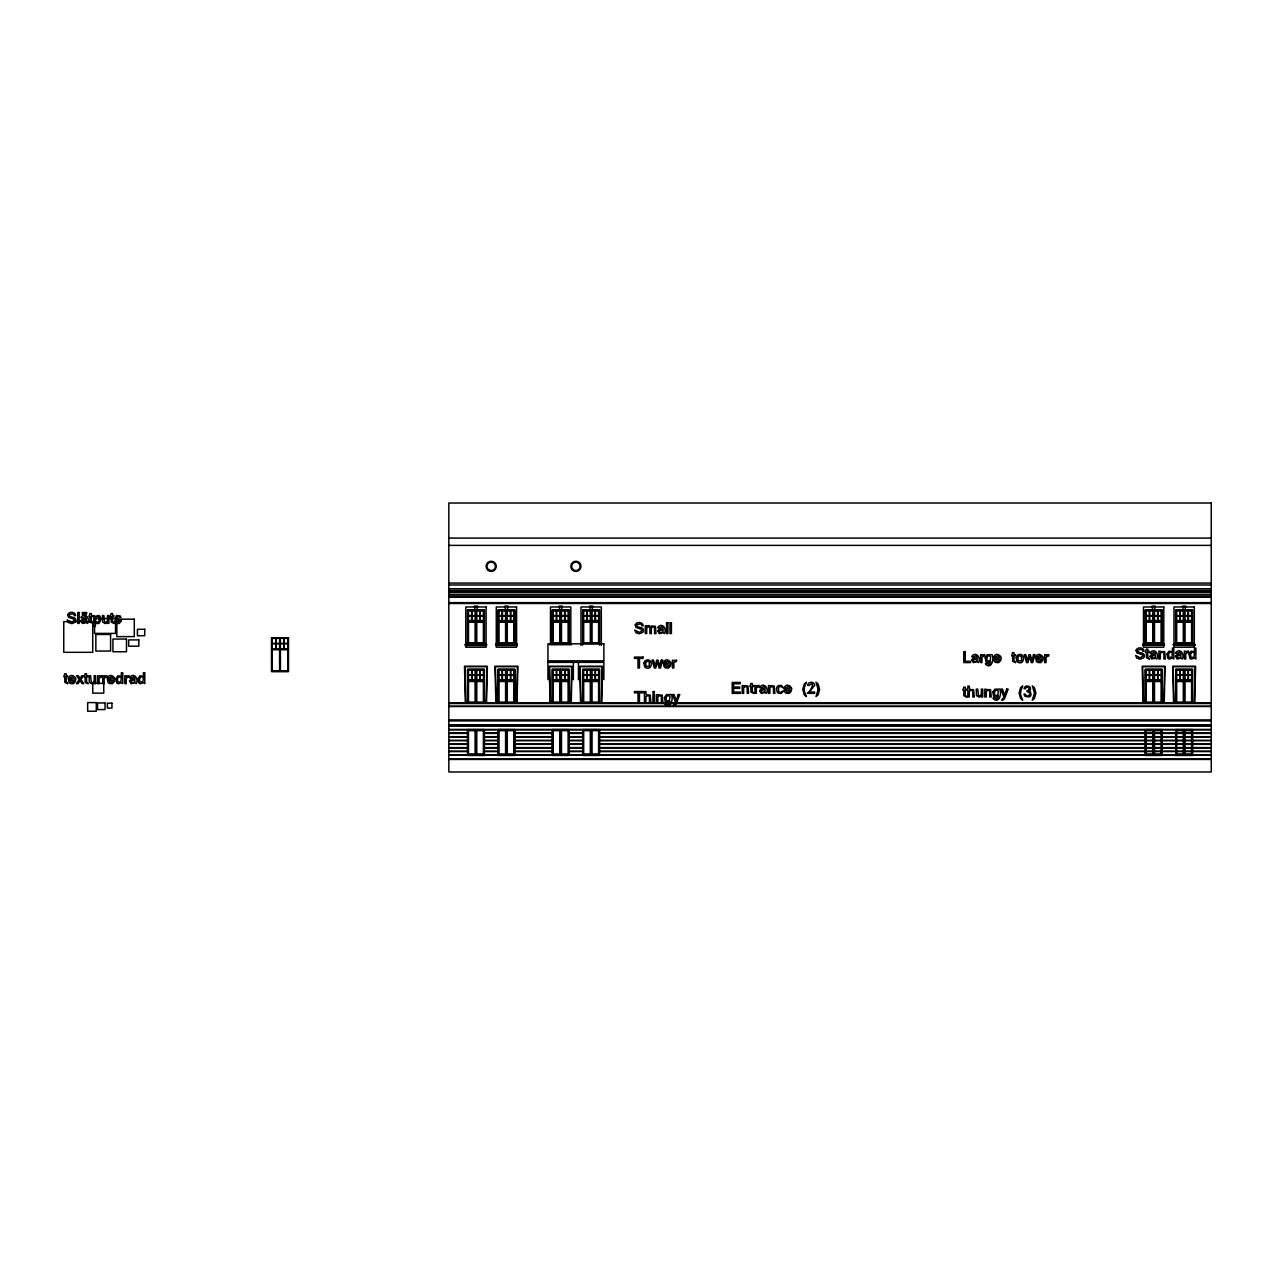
<?xml version="1.0" encoding="UTF-8"?>
<svg xmlns="http://www.w3.org/2000/svg" width="1275" height="1275" viewBox="0 0 1275 1275"><rect width="100%" height="100%" fill="white"/><g stroke="black" fill="none" stroke-linecap="round" stroke-linejoin="round"><path stroke-width="1.5" d="M476.786 609.928L477.551 606.119L474.332 606.119L475.097 609.928M507.291 609.928L508.04 606.119L504.836 606.119L505.585 609.928M561.494 609.928L562.259 606.119L559.04 606.119L559.805 609.928M591.998 609.928L592.763 606.119L589.544 606.119L590.309 609.928M1154.497 609.928L1155.246 606.119L1152.042 606.119L1152.791 609.928M1184.985 609.928L1185.75 606.119L1182.531 606.119L1183.296 609.928M485.934 643.811L486.763 644.704L465.12 644.704L465.949 643.811M495.608 644.704L517.268 644.704L495.608 644.704L496.437 643.811M1163.645 643.811L1164.473 644.704L1142.814 644.704L1143.643 643.811M1173.319 644.704L1194.962 644.704L1173.319 644.704L1174.148 643.811M550.657 643.811L549.828 644.704L571.471 644.704L570.642 643.811M92.804 623.427L89.983 622.168L89.919 616.606L88.947 616.606L89.919 613.546L91.322 613.546L91.322 615.522L92.613 615.522L92.613 616.606L91.322 616.606L91.322 621.164L92.804 622.375M448.832 538.082L1211.25 538.082M448.832 545.381L1211.25 545.381M448.832 583.073L1211.25 583.073M448.832 584.97L1211.25 584.97M448.832 588.747L1211.25 588.747M448.832 590.452L1211.25 590.452M448.832 591.807L1211.25 591.807M448.832 592.477L1211.25 592.477M448.832 594.517L1211.25 594.517M448.832 594.851L1211.25 594.851M448.832 596.891L1211.25 596.891M448.832 597.226L1211.25 597.226M448.832 602.645L1211.25 602.645M448.832 603.489L1211.25 603.489M465.773 643.652L486.11 643.652M496.278 643.652L516.598 643.652M550.481 643.652L570.817 643.652M1143.484 643.652L1163.804 643.652M1173.972 643.652L1194.308 643.652M486.444 645.262L465.439 645.262L465.439 644.242M1194.643 645.262L1173.638 645.262L1173.638 644.242M465.598 645.421L486.269 645.421L486.444 644.242M496.102 645.421L516.773 645.421M467.463 702.939L484.404 702.939M497.967 702.939L514.909 702.939M552.187 702.939L569.128 702.939M582.675 702.939L599.617 702.939M1145.173 702.939L1162.115 702.939M1175.678 702.939L1192.619 702.939M448.832 702.939L1211.25 702.939M448.832 703.529L1211.25 703.529M448.832 706.254L1211.25 706.254M448.832 706.509L1211.25 706.509M448.832 719.897L1211.25 719.897M448.832 720.901L1211.25 720.901M448.832 724.965L1211.25 724.965M448.832 725.475L1211.25 725.475M448.832 725.985L1211.25 725.985M448.832 729.443L1211.25 729.443M448.832 729.794L467.463 729.794M484.404 729.794L497.967 729.794M514.909 729.794L552.187 729.794M569.128 729.794L582.675 729.794M599.617 729.794L1211.25 729.794M448.832 733.077L467.463 733.077M484.404 733.077L497.967 733.077M514.909 733.077L552.187 733.077M569.128 733.077L582.675 733.077M599.617 733.077L1211.25 733.077M448.832 733.412L467.463 733.412M484.404 733.412L497.967 733.412M514.909 733.412L552.187 733.412M569.128 733.412L582.675 733.412M599.617 733.412L1211.25 733.412M448.832 736.711L467.463 736.711M484.404 736.711L497.967 736.711M514.909 736.711L552.187 736.711M569.128 736.711L582.675 736.711M599.617 736.711L1211.25 736.711M448.832 737.046L467.463 737.046M484.404 737.046L497.967 737.046M514.909 737.046L552.187 737.046M569.128 737.046L582.675 737.046M599.617 737.046L1211.25 737.046M448.832 740.345L467.463 740.345M484.404 740.345L497.967 740.345M514.909 740.345L552.187 740.345M569.128 740.345L582.675 740.345M599.617 740.345L1211.25 740.345M448.832 740.679L467.463 740.679M484.404 740.679L497.967 740.679M514.909 740.679L552.187 740.679M569.128 740.679L582.675 740.679M599.617 740.679L1211.25 740.679M448.832 743.978L467.463 743.978M484.404 743.978L497.967 743.978M514.909 743.978L552.187 743.978M569.128 743.978L582.675 743.978M599.617 743.978L1211.25 743.978M448.832 744.313L467.463 744.313M484.404 744.313L497.967 744.313M514.909 744.313L552.187 744.313M569.128 744.313L582.675 744.313M599.617 744.313L1211.25 744.313M448.832 747.596L467.463 747.596M484.404 747.596L497.967 747.596M514.909 747.596L552.187 747.596M569.128 747.596L582.675 747.596M599.617 747.596L1211.25 747.596M448.832 747.947L467.463 747.947M484.404 747.947L497.967 747.947M514.909 747.947L552.187 747.947M569.128 747.947L582.675 747.947M599.617 747.947L1211.25 747.947M448.832 751.23L467.463 751.23M484.404 751.23L497.967 751.23M514.909 751.23L552.187 751.23M569.128 751.23L582.675 751.23M599.617 751.23L1211.25 751.23M448.832 751.565L467.463 751.565M484.404 751.565L497.967 751.565M514.909 751.565L552.187 751.565M569.128 751.565L582.675 751.565M599.617 751.565L1211.25 751.565M448.832 754.864L1211.25 754.864M448.832 755.198L1211.25 755.198M448.832 759.103L1211.25 759.103M448.832 759.438L1211.25 759.438M1194.133 643.811L1194.962 644.704M516.439 643.811L517.268 644.704M1194.739 702.939L1195.583 666.267L1172.713 666.267L1173.558 702.939M1194.643 644.242L1194.484 645.421L1173.813 645.262M1194.308 645.421L1194.308 647.206L1173.972 647.206L1173.972 645.421M1194.308 702.939L1195.153 666.697L1173.128 666.697L1173.972 702.939M1192.619 643.875L1192.619 609.928L1175.678 609.928L1175.678 643.875M1192.619 703.115L1192.619 669.232L1175.678 669.232L1175.678 703.115M1192.619 755.039L1192.619 729.619L1175.678 729.619L1175.757 755.469L1192.523 755.469L1192.523 754.497M1192.268 643.477L1192.268 621.531L1184.316 621.531L1184.316 643.477M1192.268 702.78L1192.268 680.834L1184.316 680.834L1184.316 702.78M1192.268 729.953L1192.268 754.688L1184.316 754.688L1184.316 729.953M1183.965 643.477L1183.965 621.531L1176.012 621.531L1176.012 643.477M1183.965 702.78L1183.965 680.834L1176.012 680.834L1176.012 702.78M1183.965 729.953L1183.965 754.688L1176.012 754.688L1176.012 729.953M1164.155 644.242L1164.155 645.262L1143.133 645.262L1143.133 644.242M1164.234 702.939L1165.079 666.267L1142.209 666.267L1143.053 702.939M1163.979 645.262L1143.308 645.262M1163.804 645.421L1163.804 647.206L1143.484 647.206L1143.484 645.421M1163.804 702.939L1164.665 666.697L1142.639 666.697L1143.484 702.939M1162.115 643.875L1162.115 609.928L1145.173 609.928L1145.173 643.875M1162.115 703.115L1162.115 669.232L1145.173 669.232L1145.173 703.115M1161.78 643.477L1161.78 621.531L1153.811 621.531L1153.811 643.477M1161.78 702.78L1161.78 680.834L1153.811 680.834L1153.811 702.78M1161.78 729.953L1161.78 754.688L1153.811 754.688L1153.811 729.953M1153.477 643.477L1153.477 621.531L1145.508 621.531L1145.508 643.477M1153.477 702.78L1153.477 680.834L1145.508 680.834L1145.508 702.78M1153.477 729.953L1153.477 754.688L1145.508 754.688L1145.508 729.953M603.856 679.687L603.856 662.363L547.947 662.363L547.947 679.687M603.521 660.848L603.521 662.363M601.736 703.178L602.581 666.267L579.711 666.267L580.555 703.178M601.322 645.389L601.322 606.964L580.986 606.964L580.986 645.389M601.322 703.178L602.167 666.697L580.141 666.697L580.986 703.178M599.617 645.118L599.617 609.928L582.675 609.928L582.675 645.118M599.617 703.115L599.617 669.232L582.675 669.232L582.675 703.115M599.282 702.78L599.282 680.834L591.313 680.834L591.313 702.78M590.978 702.78L590.978 680.834L583.026 680.834L583.026 702.78M582.771 754.497L582.771 755.469L599.537 755.469L599.617 729.619L582.675 729.619L582.675 755.039M578.436 662.458L578.436 679.687M573.367 662.458L573.367 679.687M571.248 703.178L572.092 666.267L549.222 666.267L550.067 703.178M570.817 643.875L570.817 606.964L550.481 606.964L550.481 643.875M570.817 703.178L571.662 666.697L549.637 666.697L550.481 703.178M569.128 643.875L569.128 609.928L552.187 609.928L552.187 643.875M569.128 703.115L569.128 669.232L552.187 669.232L552.187 703.115M568.793 643.477L568.793 621.531L560.825 621.531L560.825 643.477M568.793 702.78L568.793 680.834L560.825 680.834L560.825 702.78M560.49 643.477L560.49 621.531L552.521 621.531L552.521 643.477M560.49 702.78L560.49 680.834L552.521 680.834L552.521 702.78M548.282 660.848L548.282 662.363M516.949 644.242L516.949 645.262L495.927 645.262L495.927 644.242M517.028 702.939L517.873 666.267L495.003 666.267L495.848 702.939M516.773 645.262L516.598 647.206L496.278 647.206L496.102 645.262M516.598 702.939L517.443 666.697L495.417 666.697L496.278 702.939M514.909 643.875L514.909 609.928L497.967 609.928L497.967 643.875M514.909 703.115L514.909 669.232L497.967 669.232L497.967 703.115M514.574 643.477L514.574 621.531L506.605 621.531L506.605 643.477M514.574 702.78L514.574 680.834L506.605 680.834L506.605 702.78M506.271 643.477L506.271 621.531L498.302 621.531L498.302 643.477M506.271 702.78L506.271 680.834L498.302 680.834L498.302 702.78M486.524 702.939L487.369 666.267L464.498 666.267L465.359 702.939M486.11 645.421L486.11 647.206L465.773 647.206L465.598 645.262M486.11 702.939L486.954 666.697L464.929 666.697L465.773 702.939M484.404 643.875L484.404 609.928L467.463 609.928L467.463 643.875M484.404 703.115L484.404 669.232L467.463 669.232L467.463 703.115M484.404 755.039L484.404 729.619L467.463 729.619L467.558 755.469L484.325 755.469L484.325 754.497M484.07 643.477L484.07 621.531L476.117 621.531L476.117 643.477M484.07 702.78L484.07 680.834L476.117 680.834L476.117 702.78M475.766 643.477L475.766 621.531L467.813 621.531L467.813 643.477M475.766 702.78L475.766 680.834L467.813 680.834L467.813 702.78M1030.041 696.262A3.076 3.076 0 0 0 1031.013 694.508L1030.535 692.038L1029.005 691.018A2.391 2.391 0 0 0 1030.439 689.424C1031.459 685.281 1024.223 684.643 1024.064 688.739L1025.514 688.739C1025.737 685.44 1030.917 687.592 1028.574 690.126C1025.785 690.476 1026.694 691.99 1029.021 692.245C1031.746 695.098 1025.722 698.062 1025.371 694.126L1023.921 694.126L1024.973 696.357L1028.893 696.963A3.474 3.474 0 0 0 1030.503 695.752M115.882 678.826L116.647 682.699A2.853 2.853 0 0 0 118.336 683.751L121.332 682.699L122.735 683.639L122.735 672.722L121.332 672.722L121.332 676.34L117.842 675.83L115.882 678.826M137.939 678.826L138.704 682.699A2.853 2.853 0 0 0 140.393 683.751L143.39 682.699L144.792 683.639L144.792 672.722L143.39 672.722L143.39 676.34L139.883 675.83L137.939 678.826M664.45 697.632L665.231 701.521A2.853 2.853 0 0 0 666.921 702.573L669.917 701.521L668.722 704.438L666.108 703.258L664.658 703.258L664.881 704.262C670.809 709.617 673.598 698.812 671.319 694.556L666.411 694.652L664.45 697.632M985.208 657.757L985.989 661.645A2.853 2.853 0 0 0 987.663 662.697L990.675 661.645L989.48 664.562L986.866 663.383L985.416 663.383L985.639 664.387C991.567 669.742 994.341 658.936 992.062 654.681L987.169 654.776L985.208 657.757M992.858 692.197L993.639 696.086A2.853 2.853 0 0 0 995.313 697.122L998.325 696.07L997.13 699.003L994.516 697.808L993.066 697.808L993.289 698.827C999.218 704.167 1001.991 693.361 999.727 689.106L994.819 689.201L992.858 692.197M1166.944 654.187L1167.725 658.059A2.853 2.853 0 0 0 1169.414 659.111L1172.41 658.059L1173.813 659L1173.813 648.082L1172.41 648.082L1172.41 651.7L1168.904 651.19L1166.944 654.187M1189.001 654.187L1189.782 658.059A2.853 2.853 0 0 0 1191.456 659.111L1194.468 658.059L1195.87 659L1195.87 648.082L1194.468 648.082L1194.468 651.7L1190.962 651.19L1189.001 654.187M100.884 619.395L99.434 622.949A2.996 2.996 0 0 1 97.538 623.618L95.37 622.806L95.37 626.455L93.968 626.455L93.968 615.522L95.37 616.462L98.366 615.395A2.869 2.869 0 0 1 100.04 616.447L100.884 619.395M644.002 663.143L644.528 666.554A3.267 3.267 0 0 0 646.154 667.941C652.912 670.618 652.912 657.502 646.138 660.211A3.251 3.251 0 0 0 644.528 661.613L644.002 663.143M776.555 688.484L777.081 691.879A3.267 3.267 0 0 0 778.69 693.265L781.368 693.393L783.376 691.002L780.204 692.437L778.563 691.688L778.563 687.129L780.858 686.46L783.376 687.831L781.384 685.424L778.674 685.536A3.251 3.251 0 0 0 777.065 686.938L776.555 688.484M1016.223 657.693L1016.749 661.103A3.267 3.267 0 0 0 1018.358 662.49C1025.132 665.183 1025.116 652.051 1018.343 654.76A3.251 3.251 0 0 0 1016.733 656.163L1016.223 657.693M68.372 678.762L68.93 682.141A3.347 3.347 0 0 0 70.603 683.543L73.424 683.655L75.592 681.28L71.272 682.555L69.79 680.021C83.337 683.639 70.539 669.327 68.372 678.762M107.387 678.762L107.945 682.141A3.347 3.347 0 0 0 109.618 683.543L112.439 683.655L114.607 681.28L110.288 682.555L108.789 680.021C122.352 683.639 109.554 669.327 107.387 678.762M663.526 663.159L664.068 666.538A3.347 3.347 0 0 0 665.741 667.941L668.578 668.036L670.746 665.662L666.411 666.937L664.928 664.403C678.475 668.02 665.678 653.708 663.526 663.159M784.189 688.484L784.747 691.863A3.347 3.347 0 0 0 786.404 693.281L789.241 693.377L791.408 691.002L787.073 692.277L785.591 689.743C799.154 693.361 786.356 679.049 784.189 688.484M993.703 657.709L994.245 661.087A3.347 3.347 0 0 0 995.918 662.49L998.755 662.602L1000.923 660.227L996.588 661.502L995.106 658.968C1008.653 662.57 995.855 648.274 993.703 657.709M1035.73 657.709L1036.272 661.087A3.347 3.347 0 0 0 1037.946 662.49L1040.783 662.602L1042.95 660.227L1038.615 661.502L1037.133 658.968C1050.68 662.57 1037.882 648.274 1035.73 657.709M804.302 687.623L804.302 691.209L806.39 696.564L804.27 694.827L802.788 689.408L804.27 683.99L806.39 682.252L804.302 687.623M818.199 689.408L815.984 696.564L818.104 694.827L819.586 689.408L818.104 683.99L815.984 682.252L818.199 689.408M1020.622 691.273L1020.622 694.859L1022.693 700.214L1020.59 698.477L1019.092 693.058L1020.59 687.639L1022.693 685.902L1020.622 691.273M1034.519 693.058L1032.288 700.214L1034.408 698.477L1035.89 693.058L1034.408 687.639L1032.288 685.902L1034.519 693.058M99.418 619.395L98.271 622.312L95.37 621.547L96.39 616.765L98.318 616.622L99.418 619.395M117.396 678.396L117.778 681.966L120.838 681.966L121.332 677.599L119.244 676.643L117.396 678.396M139.453 678.396L139.836 681.966L142.896 681.966L143.39 677.599L141.302 676.643L139.453 678.396M665.98 697.202L666.363 700.788L669.423 700.772L669.917 696.421L667.829 695.465L665.98 697.202M986.738 657.326L987.105 660.912L990.165 660.896L990.675 656.545L988.571 655.589L986.738 657.326M994.388 691.767L994.755 695.337L997.815 695.337L998.325 690.986L996.221 690.014L994.388 691.767M1168.474 653.74L1168.856 657.326L1171.916 657.31L1172.41 652.959L1170.322 652.003L1168.474 653.74M1190.531 653.74L1190.914 657.326L1193.974 657.31L1194.468 652.959L1192.38 652.003L1190.531 653.74M67.671 614.709L68.436 617.243L73.759 619.14L74.524 620.447L71.814 622.312L67.224 619.905L68.42 622.567L71.878 623.618L75.273 622.216A2.933 2.933 0 0 0 75.942 620.319C76.229 615.921 68.659 618.455 69.185 614.598L72.659 613.737A2.008 2.008 0 0 1 74.269 615.602L75.671 615.602C75.56 611.617 68.754 611.123 67.671 614.709M635.221 624.877L635.986 627.412L641.309 629.308L642.074 630.615L639.365 632.48L634.775 630.073L635.97 632.751L639.428 633.787L642.823 632.384A2.933 2.933 0 0 0 643.492 630.503C643.779 626.089 636.209 628.639 636.735 624.766L640.209 623.905A2.008 2.008 0 0 1 641.819 625.77L643.222 625.77C643.11 621.786 636.305 621.292 635.221 624.877M1136.089 650.282L1136.854 652.816L1142.177 654.712L1142.942 656.019L1140.217 657.884L1135.642 655.477L1136.838 658.155L1140.296 659.191L1143.691 657.788A2.933 2.933 0 0 0 1144.36 655.908C1144.647 651.493 1137.077 654.043 1137.603 650.17L1141.077 649.31A2.008 2.008 0 0 1 1142.687 651.174L1144.073 651.174C1143.978 647.19 1137.172 646.696 1136.089 650.282M80.867 620.686L82.413 623.443L86.254 622.614L87.656 623.427C90.206 618.805 85.664 612.159 81.265 616.702L80.994 617.785L82.413 617.785L85.441 616.574L86.254 618.55L82.652 618.949L80.867 620.686M129.508 680.898L131.07 683.655L134.911 682.842L136.297 683.639C138.863 679.017 134.321 672.371 129.922 676.913L129.652 677.997L131.07 677.997L134.098 676.786L134.911 678.778L131.309 679.161L129.508 680.898M657.661 630.854L659.207 633.611L663.048 632.783L664.45 633.595C667 628.973 662.474 622.327 658.075 626.87L657.804 627.953L659.207 627.953L662.235 626.742L663.048 628.734L659.446 629.117L657.661 630.854M759.645 690.62L761.191 693.393L765.032 692.564L766.434 693.361C768.984 688.755 764.458 682.109 760.059 686.651L759.788 687.719L761.191 687.719L764.219 686.508L765.032 688.5L761.43 688.883L759.645 690.62M971.709 659.844L973.271 662.602L977.096 661.773L978.499 662.586C981.049 657.964 976.523 651.318 972.124 655.86L971.853 656.944L973.271 656.944L976.283 655.732L977.096 657.709L973.494 658.107L971.709 659.844M1150.05 656.258L1151.596 659.016L1155.437 658.187L1156.839 659C1159.389 654.378 1154.863 647.732 1150.448 652.274L1150.178 653.358L1151.596 653.358L1154.624 652.147L1155.437 654.139L1151.835 654.521L1150.05 656.258M1175.502 656.258L1177.064 659.016L1180.905 658.187L1182.292 659C1184.858 654.378 1180.315 647.732 1175.917 652.274L1175.646 653.358L1177.064 653.358L1180.092 652.147L1180.905 654.139L1177.303 654.521L1175.502 656.258M645.564 662.745L646.027 666.347L649.278 666.347L649.278 661.789L646.744 661.231L645.564 662.745M1017.769 657.294L1018.231 660.896L1021.482 660.896L1021.482 656.354L1018.948 655.78L1017.769 657.294M814.613 685.328L809.37 692.054L814.645 692.054L814.645 693.361L807.41 693.361C810.868 691.321 815.873 679.687 809.131 685.424L807.665 685.424C807.665 681.36 814.693 681.169 814.613 685.328M121.173 621.1L119.324 623.427L116.583 623.459A2.454 2.454 0 0 1 114.607 621.068L116.025 621.068C120.392 624.846 120.217 618.726 114.957 618.518L116.535 615.49L120.105 615.873L120.918 617.546C116.025 615.028 115.069 618.789 121.013 620.16L121.173 621.1M661.295 660.115L659.844 666.14L658.059 660.115L656.768 660.115L654.999 666.14L653.533 660.115L651.971 660.115L654.346 668.02L655.701 668.02L657.406 662.203L659.111 668.02L660.466 668.02L662.825 660.115L661.295 660.115M1033.499 654.681L1032.049 660.705L1030.264 654.681L1028.973 654.681L1027.204 660.705L1025.753 654.681L1024.176 654.681L1026.55 662.586L1027.921 662.586L1029.61 656.768L1031.316 662.586L1032.67 662.586L1035.029 654.681L1033.499 654.681M82.413 620.527L82.668 622.184L84.564 622.423L86.254 621.339L86.254 619.586L82.413 620.527M131.054 680.738L131.325 682.396L133.222 682.635L134.911 681.567L134.911 679.814L131.054 680.738M659.207 630.695L659.478 632.352L661.374 632.591L663.048 631.523L663.048 629.754L659.207 630.695M761.191 690.46L761.446 692.118L763.358 692.357L765.032 691.289L765.032 689.536L761.191 690.46M973.255 659.685L973.526 661.342L975.423 661.582L977.096 660.498L977.096 658.745L973.255 659.685M1151.596 656.099L1151.851 657.757L1153.747 657.996L1155.437 656.912L1155.437 655.159L1151.596 656.099M1177.048 656.099L1177.319 657.757L1179.216 657.996L1180.905 656.912L1180.905 655.159L1177.048 656.099M70.077 677.918L69.806 678.906L74.253 678.906L72.818 676.786L70.077 677.918M109.092 677.918L108.821 678.906L113.268 678.906L111.833 676.786L109.092 677.918M665.215 662.299L664.944 663.303L669.391 663.303L667.957 661.183L665.215 662.299M785.894 687.639L785.607 688.643L790.054 688.643L788.635 686.508L785.894 687.639M995.408 656.864L995.122 657.852L999.568 657.852L998.134 655.732L995.408 656.864M1037.42 656.864L1037.149 657.852L1041.595 657.852L1040.161 655.732L1037.42 656.864M678.268 694.556L676.164 700.724L674.077 694.556L672.562 694.556L675.543 702.461L673.152 705.553L675.033 705.426L676.292 703.752L679.782 694.556L678.268 694.556M1006.676 689.106L1004.573 695.289L1002.485 689.106L1000.955 689.106L1003.935 697.011L1001.56 700.118L1003.441 699.991L1004.684 698.317L1008.19 689.106L1006.676 689.106M81.807 675.734L80.086 678.491L78.349 675.734L76.612 675.734L79.289 679.527L76.388 683.639L78.126 683.639L80.086 680.547L82.046 683.639L83.799 683.639L80.883 679.527L83.56 675.734L81.807 675.734M99.546 676.26L97.681 675.734L97.681 683.639L99.083 683.639L99.083 678.045L101.777 677.025L101.777 675.607L99.546 676.26M104.614 676.26L102.765 675.734L102.765 683.639L104.152 683.639L104.152 678.045L106.861 677.025L106.861 675.607L104.614 676.26M126.671 676.26L124.807 675.734L124.807 683.639L126.209 683.639L126.209 678.045L128.918 677.025L128.918 675.607L126.671 676.26M674.316 660.657L672.451 660.115L672.451 668.02L673.853 668.02L673.853 662.426L676.547 661.406L676.547 659.988L674.316 660.657M756.808 685.982L754.943 685.456L754.943 693.361L756.346 693.361L756.346 687.767L759.039 686.747L759.039 685.328L756.808 685.982M982.435 655.207L980.571 654.681L980.571 662.586L981.973 662.586L981.973 656.992L984.683 655.956L984.683 654.553L982.435 655.207M1046.52 655.207L1044.655 654.681L1044.655 662.586L1046.058 662.586L1046.058 656.992L1048.767 655.956L1048.767 654.553L1046.52 655.207M1186.244 651.621L1184.379 651.095L1184.379 659L1185.766 659L1185.766 653.406L1188.475 652.37L1188.475 650.967L1186.244 651.621M107.467 621.164L106.431 622.12A2.215 2.215 0 0 1 104.646 622.343L103.849 615.522L102.414 615.522L102.59 621.961L105.092 623.618L107.467 622.423L107.467 623.427L108.869 623.427L108.869 615.522L107.467 615.522L107.467 621.164M94.207 681.392L93.171 682.332A2.215 2.215 0 0 1 91.37 682.555L90.573 675.734L89.154 675.734L89.314 682.189L91.832 683.83L94.207 682.635L94.207 683.639L95.609 683.639L95.609 675.734L94.207 675.734L94.207 681.392M981.352 694.763L980.316 695.704A2.215 2.215 0 0 1 978.515 695.927L977.718 689.106L976.283 689.106L976.459 695.56L978.977 697.202L981.352 696.007L981.352 697.011L982.738 697.011L982.738 689.106L981.352 689.106L981.352 694.763M651.876 626.168L651.143 626.933L648.943 625.499L646.712 626.694L646.712 625.69L645.309 625.69L645.309 633.595L646.712 633.595L646.712 627.922L648.72 626.663L649.883 627.651L649.963 633.595L651.334 633.595L651.334 627.922L653.358 626.663L654.521 627.651L654.585 633.595L656.003 633.595L655.398 626.232L651.876 626.168M646.393 695.034L645.851 691.528L644.449 691.528L644.449 702.461L645.851 702.461L645.851 696.788L648.019 695.528L649.389 696.517L649.469 702.461L650.887 702.461L650.218 695.082L646.393 695.034M658.362 695.034L656.418 694.556L656.418 702.461L657.82 702.461L657.82 696.788L659.972 695.528L661.358 696.517L661.438 702.461L662.857 702.461L662.187 695.082L658.362 695.034M744.154 685.934L742.209 685.456L742.209 693.361L743.612 693.361L743.612 687.687L745.763 686.444L747.15 687.416L747.23 693.361L748.648 693.361L747.979 685.998L744.154 685.934M770.451 685.934L768.506 685.456L768.506 693.361L769.909 693.361L769.909 687.687L772.06 686.444L773.447 687.416L773.527 693.361L774.945 693.361L774.276 685.998L770.451 685.934M969.781 689.584L969.239 686.093L967.852 686.093L967.852 697.011L969.239 697.011L969.239 691.337L971.407 690.094L972.777 691.066L972.873 697.011L974.275 697.011L973.606 689.648L969.781 689.584M986.754 689.584L984.826 689.106L984.826 697.011L986.212 697.011L986.212 691.337L988.38 690.094L989.767 691.066L989.846 697.011L991.249 697.011L990.579 689.648L986.754 689.584M1160.856 651.573L1158.911 651.095L1158.911 659L1160.314 659L1160.314 653.326L1162.465 652.067L1163.852 653.055L1163.932 659L1165.35 659L1164.681 651.621L1160.856 651.573M114.017 623.427L111.196 622.168L111.132 616.606L110.16 616.606L111.132 613.546L112.551 613.546L112.551 615.522L113.842 615.522L113.842 616.606L112.551 616.606L112.551 621.164L114.017 623.427M67.655 683.639L64.834 682.38L64.77 676.834L63.798 676.834L64.77 673.774L66.172 673.774L66.172 675.734L67.463 675.734L67.463 676.834L66.172 676.834L66.172 681.392L67.655 683.639M88.023 683.639L85.202 682.38L85.138 676.834L84.166 676.834L85.138 673.774L86.541 673.774L86.541 675.734L87.832 675.734L87.832 676.834L86.541 676.834L86.541 681.392L88.023 683.639M753.764 693.361L750.943 692.102L750.895 686.556L749.907 686.556L750.895 683.496L752.298 683.496L752.298 685.456L753.589 685.456L753.589 686.556L752.298 686.556L752.298 691.114L753.764 693.361M1015.49 662.586L1012.669 661.327L1012.605 655.764L1011.633 655.764L1012.605 652.704L1014.008 652.704L1014.008 654.681L1015.298 654.681L1015.298 655.764L1014.008 655.764L1014.008 660.322L1015.49 662.586M1149.253 659L1146.432 657.741L1146.368 652.194L1145.396 652.194L1146.368 649.118L1147.771 649.118L1147.771 651.095L1149.062 651.095L1149.062 652.194L1147.771 652.194L1147.771 656.752L1149.253 659M966.673 697.027L963.852 695.752L963.788 690.205L962.816 690.205L963.788 687.145L965.191 687.145L965.191 689.106L966.482 689.106L966.482 690.205L965.191 690.205L965.191 694.763L966.673 697.027M1211.25 503.019L448.832 503.019L448.832 771.981L1211.25 771.981L1211.25 503.019M486.11 606.964L465.773 606.964L465.773 643.875L486.11 643.875L486.11 606.964M516.598 606.964L496.278 606.964L496.278 643.875L516.598 643.875L516.598 606.964M1163.804 606.964L1143.484 606.964L1143.484 643.875L1163.804 643.875L1163.804 606.964M1194.308 606.964L1173.972 606.964L1173.972 643.875L1194.308 643.875L1194.308 606.964M475.766 610.279L467.813 610.279L467.813 621.196L475.766 621.196L475.766 610.279M484.07 610.279L476.117 610.279L476.117 621.196L484.07 621.196L484.07 610.279M506.271 610.279L498.302 610.279L498.302 621.196L506.271 621.196L506.271 610.279M514.574 610.279L506.605 610.279L506.605 621.196L514.574 621.196L514.574 610.279M560.49 610.279L552.521 610.279L552.521 621.196L560.49 621.196L560.49 610.279M568.793 610.279L560.825 610.279L560.825 621.196L568.793 621.196L568.793 610.279M590.978 610.279L583.026 610.279L583.026 621.196L590.978 621.196L590.978 610.279M599.282 610.279L591.313 610.279L591.313 621.196L599.282 621.196L599.282 610.279M1153.477 610.279L1145.508 610.279L1145.508 621.196L1153.477 621.196L1153.477 610.279M1161.78 610.279L1153.811 610.279L1153.811 621.196L1161.78 621.196L1161.78 610.279M1183.965 610.279L1176.012 610.279L1176.012 621.196L1183.965 621.196L1183.965 610.279M1192.268 610.279L1184.316 610.279L1184.316 621.196L1192.268 621.196L1192.268 610.279M471.623 610.948L468.483 610.948L468.483 615.57L471.623 615.57L471.623 610.948M475.097 610.948L471.957 610.948L471.957 615.57L475.097 615.57L475.097 610.948M479.926 610.948L476.786 610.948L476.786 615.57L479.926 615.57L479.926 610.948M483.4 610.948L480.261 610.948L480.261 615.57L483.4 615.57L483.4 610.948M502.111 610.948L498.987 610.948L498.987 615.57L502.111 615.57L502.111 610.948M505.585 610.948L502.462 610.948L502.462 615.57L505.585 615.57L505.585 610.948M510.414 610.948L507.291 610.948L507.291 615.57L510.414 615.57L510.414 610.948M513.889 610.948L510.765 610.948L510.765 615.57L513.889 615.57L513.889 610.948M556.33 610.948L553.207 610.948L553.207 615.57L556.33 615.57L556.33 610.948M559.805 610.948L556.665 610.948L556.665 615.57L559.805 615.57L559.805 610.948M564.634 610.948L561.494 610.948L561.494 615.57L564.634 615.57L564.634 610.948M568.108 610.948L564.968 610.948L564.968 615.57L568.108 615.57L568.108 610.948M586.835 610.948L583.695 610.948L583.695 615.57L586.835 615.57L586.835 610.948M590.309 610.948L587.169 610.948L587.169 615.57L590.309 615.57L590.309 610.948M595.138 610.948L591.998 610.948L591.998 615.57L595.138 615.57L595.138 610.948M598.613 610.948L595.473 610.948L595.473 615.57L598.613 615.57L598.613 610.948M1149.317 610.948L1146.193 610.948L1146.193 615.57L1149.317 615.57L1149.317 610.948M1152.791 610.948L1149.668 610.948L1149.668 615.57L1152.791 615.57L1152.791 610.948M1157.62 610.948L1154.497 610.948L1154.497 615.57L1157.62 615.57L1157.62 610.948M1161.095 610.948L1157.971 610.948L1157.971 615.57L1161.095 615.57L1161.095 610.948M1179.821 610.948L1176.682 610.948L1176.682 615.57L1179.821 615.57L1179.821 610.948M1183.296 610.948L1180.156 610.948L1180.156 615.57L1183.296 615.57L1183.296 610.948M1188.125 610.948L1184.985 610.948L1184.985 615.57L1188.125 615.57L1188.125 610.948M1191.599 610.948L1188.459 610.948L1188.459 615.57L1191.599 615.57L1191.599 610.948M79.162 612.494L77.759 612.494L77.759 623.427L79.162 623.427L79.162 612.494M83.704 612.51L82.301 612.51L82.301 614.056L83.704 614.056L83.704 612.51M86.573 612.51L85.202 612.51L85.202 614.056L86.573 614.056L86.573 612.51M471.623 615.905L468.483 615.905L468.483 620.527L471.623 620.527L471.623 615.905M475.097 615.905L471.957 615.905L471.957 620.527L475.097 620.527L475.097 615.905M479.926 615.905L476.786 615.905L476.786 620.527L479.926 620.527L479.926 615.905M483.4 615.905L480.261 615.905L480.261 620.527L483.4 620.527L483.4 615.905M502.111 615.905L498.987 615.905L498.987 620.527L502.111 620.527L502.111 615.905M505.585 615.905L502.462 615.905L502.462 620.527L505.585 620.527L505.585 615.905M510.414 615.905L507.291 615.905L507.291 620.527L510.414 620.527L510.414 615.905M513.889 615.905L510.765 615.905L510.765 620.527L513.889 620.527L513.889 615.905M556.33 615.905L553.207 615.905L553.207 620.527L556.33 620.527L556.33 615.905M559.805 615.905L556.665 615.905L556.665 620.527L559.805 620.527L559.805 615.905M564.634 615.905L561.494 615.905L561.494 620.527L564.634 620.527L564.634 615.905M568.108 615.905L564.968 615.905L564.968 620.527L568.108 620.527L568.108 615.905M586.835 615.905L583.695 615.905L583.695 620.527L586.835 620.527L586.835 615.905M590.309 615.905L587.169 615.905L587.169 620.527L590.309 620.527L590.309 615.905M595.138 615.905L591.998 615.905L591.998 620.527L595.138 620.527L595.138 615.905M598.613 615.905L595.473 615.905L595.473 620.527L598.613 620.527L598.613 615.905M1149.317 615.905L1146.193 615.905L1146.193 620.527L1149.317 620.527L1149.317 615.905M1152.791 615.905L1149.668 615.905L1149.668 620.527L1152.791 620.527L1152.791 615.905M1157.62 615.905L1154.497 615.905L1154.497 620.527L1157.62 620.527L1157.62 615.905M1161.095 615.905L1157.971 615.905L1157.971 620.527L1161.095 620.527L1161.095 615.905M1179.821 615.905L1176.682 615.905L1176.682 620.527L1179.821 620.527L1179.821 615.905M1183.296 615.905L1180.156 615.905L1180.156 620.527L1183.296 620.527L1183.296 615.905M1188.125 615.905L1184.985 615.905L1184.985 620.527L1188.125 620.527L1188.125 615.905M1191.599 615.905L1188.459 615.905L1188.459 620.527L1191.599 620.527L1191.599 615.905M115.547 618.502L94.541 618.502L94.541 633.404L115.547 633.404L115.547 618.502M134.289 619.172L116.838 619.172L116.838 636.623L134.289 636.623L134.289 619.172M92.724 621.658L63.75 621.658L63.75 652.322L92.724 652.322L92.724 621.658M590.978 621.531L583.026 621.531L583.026 643.477L590.978 643.477L590.978 621.531M599.282 621.531L591.313 621.531L591.313 643.477L599.282 643.477L599.282 621.531M475.097 622.216L468.483 622.216L468.483 642.807L475.097 642.807L475.097 622.216M483.4 622.216L476.786 622.216L476.786 642.807L483.4 642.807L483.4 622.216M505.585 622.216L498.987 622.216L498.987 642.807L505.585 642.807L505.585 622.216M513.889 622.216L507.291 622.216L507.291 642.807L513.889 642.807L513.889 622.216M559.805 622.216L553.207 622.216L553.207 642.807L559.805 642.807L559.805 622.216M568.108 622.216L561.494 622.216L561.494 642.807L568.108 642.807L568.108 622.216M590.309 622.216L583.695 622.216L583.695 642.807L590.309 642.807L590.309 622.216M598.613 622.216L591.998 622.216L591.998 642.807L598.613 642.807L598.613 622.216M1152.791 622.216L1146.193 622.216L1146.193 642.807L1152.791 642.807L1152.791 622.216M1161.095 622.216L1154.497 622.216L1154.497 642.807L1161.095 642.807L1161.095 622.216M1183.296 622.216L1176.682 622.216L1176.682 642.807L1183.296 642.807L1183.296 622.216M1191.599 622.216L1184.985 622.216L1184.985 642.807L1191.599 642.807L1191.599 622.216M667.925 622.678L666.522 622.678L666.522 633.595L667.925 633.595L667.925 622.678M671.399 622.678L669.997 622.678L669.997 633.595L671.399 633.595L671.399 622.678M144.728 629.276L137.445 629.276L137.445 635.715L144.728 635.715L144.728 629.276M110.59 634.456L95.848 634.456L95.848 651.063L110.59 651.063L110.59 634.456M288.469 637.755L271.527 637.755L271.527 671.638L288.469 671.638L288.469 637.755M279.831 638.09L271.862 638.09L271.862 649.023L279.831 649.023L279.831 638.09M288.118 638.09L280.165 638.09L280.165 649.023L288.118 649.023L288.118 638.09M275.719 638.345L272.117 638.345L272.117 643.429L275.719 643.429L275.719 638.345M279.576 638.345L275.974 638.345L275.974 643.429L279.576 643.429L279.576 638.345M284.022 638.345L280.42 638.345L280.42 643.429L284.022 643.429L284.022 638.345M287.863 638.345L284.277 638.345L284.277 643.429L287.863 643.429L287.863 638.345M126.496 639.046L112.933 639.046L112.933 651.748L126.496 651.748L126.496 639.046M138.832 639.907L128.679 639.907L128.679 646.17L138.832 646.17L138.832 639.907M275.719 643.684L272.117 643.684L272.117 648.768L275.719 648.768L275.719 643.684M279.576 643.684L275.974 643.684L275.974 648.768L279.576 648.768L279.576 643.684M284.022 643.684L280.42 643.684L280.42 648.768L284.022 648.768L284.022 643.684M287.863 643.684L284.277 643.684L284.277 648.768L287.863 648.768L287.863 643.684M603.856 643.811L547.947 643.811L547.947 660.848L603.856 660.848L603.856 643.811M279.831 649.357L271.862 649.357L271.862 671.303L279.831 671.303L279.831 649.357M288.118 649.357L280.165 649.357L280.165 671.303L288.118 671.303L288.118 649.357M279.576 649.613L272.117 649.613L272.117 671.048L279.576 671.048L279.576 649.613M287.863 649.613L280.42 649.613L280.42 671.048L287.863 671.048L287.863 649.613M965.223 651.653L963.773 651.653L963.773 662.586L970.546 662.586L970.546 661.279L965.223 661.279L965.223 651.653M643.078 657.103L634.424 657.103L634.424 658.41L638.026 658.41L638.026 668.02L639.46 668.02L639.46 658.41L643.078 658.41L643.078 657.103M475.766 669.566L467.813 669.566L467.813 680.499L475.766 680.499L475.766 669.566M484.07 669.566L476.117 669.566L476.117 680.499L484.07 680.499L484.07 669.566M506.271 669.566L498.302 669.566L498.302 680.499L506.271 680.499L506.271 669.566M514.574 669.566L506.605 669.566L506.605 680.499L514.574 680.499L514.574 669.566M560.49 669.566L552.521 669.566L552.521 680.499L560.49 680.499L560.49 669.566M568.793 669.566L560.825 669.566L560.825 680.499L568.793 680.499L568.793 669.566M590.978 669.566L583.026 669.566L583.026 680.499L590.978 680.499L590.978 669.566M599.282 669.566L591.313 669.566L591.313 680.499L599.282 680.499L599.282 669.566M1153.477 669.566L1145.508 669.566L1145.508 680.499L1153.477 680.499L1153.477 669.566M1161.78 669.566L1153.811 669.566L1153.811 680.499L1161.78 680.499L1161.78 669.566M1183.965 669.566L1176.012 669.566L1176.012 680.499L1183.965 680.499L1183.965 669.566M1192.268 669.566L1184.316 669.566L1184.316 680.499L1192.268 680.499L1192.268 669.566M471.623 670.252L468.483 670.252L468.483 674.857L471.623 674.857L471.623 670.252M475.097 670.252L471.957 670.252L471.957 674.857L475.097 674.857L475.097 670.252M479.926 670.252L476.786 670.252L476.786 674.857L479.926 674.857L479.926 670.252M483.4 670.252L480.261 670.252L480.261 674.857L483.4 674.857L483.4 670.252M502.111 670.252L498.987 670.252L498.987 674.857L502.111 674.857L502.111 670.252M505.585 670.252L502.462 670.252L502.462 674.857L505.585 674.857L505.585 670.252M510.414 670.252L507.291 670.252L507.291 674.857L510.414 674.857L510.414 670.252M513.889 670.252L510.765 670.252L510.765 674.857L513.889 674.857L513.889 670.252M556.33 670.252L553.207 670.252L553.207 674.857L556.33 674.857L556.33 670.252M559.805 670.252L556.665 670.252L556.665 674.857L559.805 674.857L559.805 670.252M564.634 670.252L561.494 670.252L561.494 674.857L564.634 674.857L564.634 670.252M568.108 670.252L564.968 670.252L564.968 674.857L568.108 674.857L568.108 670.252M586.835 670.252L583.695 670.252L583.695 674.857L586.835 674.857L586.835 670.252M590.309 670.252L587.169 670.252L587.169 674.857L590.309 674.857L590.309 670.252M595.138 670.252L591.998 670.252L591.998 674.857L595.138 674.857L595.138 670.252M598.613 670.252L595.473 670.252L595.473 674.857L598.613 674.857L598.613 670.252M1149.317 670.252L1146.193 670.252L1146.193 674.857L1149.317 674.857L1149.317 670.252M1152.791 670.252L1149.668 670.252L1149.668 674.857L1152.791 674.857L1152.791 670.252M1157.62 670.252L1154.497 670.252L1154.497 674.857L1157.62 674.857L1157.62 670.252M1161.095 670.252L1157.971 670.252L1157.971 674.857L1161.095 674.857L1161.095 670.252M1179.821 670.252L1176.682 670.252L1176.682 674.857L1179.821 674.857L1179.821 670.252M1183.296 670.252L1180.156 670.252L1180.156 674.857L1183.296 674.857L1183.296 670.252M1188.125 670.252L1184.985 670.252L1184.985 674.857L1188.125 674.857L1188.125 670.252M1191.599 670.252L1188.459 670.252L1188.459 674.857L1191.599 674.857L1191.599 670.252M471.623 675.208L468.483 675.208L468.483 679.814L471.623 679.814L471.623 675.208M475.097 675.208L471.957 675.208L471.957 679.814L475.097 679.814L475.097 675.208M479.926 675.208L476.786 675.208L476.786 679.814L479.926 679.814L479.926 675.208M483.4 675.208L480.261 675.208L480.261 679.814L483.4 679.814L483.4 675.208M502.111 675.208L498.987 675.208L498.987 679.814L502.111 679.814L502.111 675.208M505.585 675.208L502.462 675.208L502.462 679.814L505.585 679.814L505.585 675.208M510.414 675.208L507.291 675.208L507.291 679.814L510.414 679.814L510.414 675.208M513.889 675.208L510.765 675.208L510.765 679.814L513.889 679.814L513.889 675.208M556.33 675.208L553.207 675.208L553.207 679.814L556.33 679.814L556.33 675.208M559.805 675.208L556.665 675.208L556.665 679.814L559.805 679.814L559.805 675.208M564.634 675.208L561.494 675.208L561.494 679.814L564.634 679.814L564.634 675.208M568.108 675.208L564.968 675.208L564.968 679.814L568.108 679.814L568.108 675.208M586.835 675.208L583.695 675.208L583.695 679.814L586.835 679.814L586.835 675.208M590.309 675.208L587.169 675.208L587.169 679.814L590.309 679.814L590.309 675.208M595.138 675.208L591.998 675.208L591.998 679.814L595.138 679.814L595.138 675.208M598.613 675.208L595.473 675.208L595.473 679.814L598.613 679.814L598.613 675.208M1149.317 675.208L1146.193 675.208L1146.193 679.814L1149.317 679.814L1149.317 675.208M1152.791 675.208L1149.668 675.208L1149.668 679.814L1152.791 679.814L1152.791 675.208M1157.62 675.208L1154.497 675.208L1154.497 679.814L1157.62 679.814L1157.62 675.208M1161.095 675.208L1157.971 675.208L1157.971 679.814L1161.095 679.814L1161.095 675.208M1179.821 675.208L1176.682 675.208L1176.682 679.814L1179.821 679.814L1179.821 675.208M1183.296 675.208L1180.156 675.208L1180.156 679.814L1183.296 679.814L1183.296 675.208M1188.125 675.208L1184.985 675.208L1184.985 679.814L1188.125 679.814L1188.125 675.208M1191.599 675.208L1188.459 675.208L1188.459 679.814L1191.599 679.814L1191.599 675.208M475.097 681.519L468.483 681.519L468.483 702.095L475.097 702.095L475.097 681.519M483.4 681.519L476.786 681.519L476.786 702.095L483.4 702.095L483.4 681.519M505.585 681.519L498.987 681.519L498.987 702.095L505.585 702.095L505.585 681.519M513.889 681.519L507.291 681.519L507.291 702.095L513.889 702.095L513.889 681.519M559.805 681.519L553.207 681.519L553.207 702.095L559.805 702.095L559.805 681.519M568.108 681.519L561.494 681.519L561.494 702.095L568.108 702.095L568.108 681.519M590.309 681.519L583.695 681.519L583.695 702.095L590.309 702.095L590.309 681.519M598.613 681.519L591.998 681.519L591.998 702.095L598.613 702.095L598.613 681.519M1152.791 681.519L1146.193 681.519L1146.193 702.095L1152.791 702.095L1152.791 681.519M1161.095 681.519L1154.497 681.519L1154.497 702.095L1161.095 702.095L1161.095 681.519M1183.296 681.519L1176.682 681.519L1176.682 702.095L1183.296 702.095L1183.296 681.519M1191.599 681.519L1184.985 681.519L1184.985 702.095L1191.599 702.095L1191.599 681.519M740.106 682.444L732.201 682.444L732.201 693.361L740.361 693.361L740.361 692.054L733.651 692.054L733.651 688.357L739.691 688.357L739.691 687.05L733.651 687.05L733.651 683.735L740.106 683.735L740.106 682.444M103.769 683.336L92.756 683.336L92.756 693.154L103.769 693.154L103.769 683.336M643.078 691.528L634.424 691.528L634.424 692.835L638.026 692.835L638.026 702.461L639.46 702.461L639.46 692.835L643.078 692.835L643.078 691.528M654.346 691.528L652.943 691.528L652.943 693.058L654.346 693.058L654.346 691.528M654.346 694.556L652.943 694.556L652.943 702.461L654.346 702.461L654.346 694.556M96.294 702.589L87.656 702.589L87.656 711.227L96.294 711.227L96.294 702.589M105.012 702.955L97.553 702.955L97.553 709.569L105.012 709.569L105.012 702.955M111.945 703.178L107.371 703.178L107.371 708.087L111.945 708.087L111.945 703.178M514.909 729.619L497.967 729.619L498.047 755.469L514.829 755.469L514.909 729.619M569.128 729.619L552.187 729.619L552.266 755.469L569.033 755.469L569.128 729.619M1162.115 729.619L1145.173 729.619L1145.253 755.469L1162.035 755.469L1162.115 729.619M475.766 729.953L467.813 729.953L467.813 754.688L475.766 754.688L475.766 729.953M484.07 729.953L476.117 729.953L476.117 754.688L484.07 754.688L484.07 729.953M506.271 729.953L498.302 729.953L498.302 754.688L506.271 754.688L506.271 729.953M514.574 729.953L506.605 729.953L506.605 754.688L514.574 754.688L514.574 729.953M560.49 729.953L552.521 729.953L552.521 754.688L560.49 754.688L560.49 729.953M568.793 729.953L560.825 729.953L560.825 754.688L568.793 754.688L568.793 729.953M590.978 729.953L583.026 729.953L583.026 754.688L590.978 754.688L590.978 729.953M599.282 729.953L591.313 729.953L591.313 754.688L599.282 754.688L599.282 729.953M475.097 730.639L468.483 730.639L468.483 754.019L475.097 754.019L475.097 730.639M483.4 730.639L476.786 730.639L476.786 754.019L483.4 754.019L483.4 730.639M505.585 730.639L498.987 730.639L498.987 754.019L505.585 754.019L505.585 730.639M513.889 730.639L507.291 730.639L507.291 754.019L513.889 754.019L513.889 730.639M559.805 730.639L553.207 730.639L553.207 754.019L559.805 754.019L559.805 730.639M568.108 730.639L561.494 730.639L561.494 754.019L568.108 754.019L568.108 730.639M590.309 730.639L583.695 730.639L583.695 754.019L590.309 754.019L590.309 730.639M598.613 730.639L591.998 730.639L591.998 754.019L598.613 754.019L598.613 730.639M1152.791 730.639L1146.193 730.639L1146.193 754.019L1152.791 754.019L1152.791 730.639M1161.095 730.639L1154.497 730.639L1154.497 754.019L1161.095 754.019L1161.095 730.639M1183.296 730.639L1176.682 730.639L1176.682 754.019L1183.296 754.019L1183.296 730.639M1191.599 730.639L1184.985 730.639L1184.985 754.019L1191.599 754.019L1191.599 730.639M572.316 569.925A5.084 5.084 0 0 0 580.81 567.646A5.084 5.084 0 0 0 574.579 561.414A5.084 5.084 0 0 0 572.316 569.925M572.905 569.319A4.223 4.223 0 0 0 579.982 567.423A4.223 4.223 0 0 0 574.802 562.243A4.223 4.223 0 0 0 572.905 569.319M487.592 569.925A5.084 5.084 0 0 0 496.102 567.646A5.084 5.084 0 0 0 489.871 561.414A5.084 5.084 0 0 0 487.592 569.925M489.074 569.989A4.223 4.223 0 0 0 495.417 566.323A4.223 4.223 0 0 0 489.074 562.673A4.223 4.223 0 0 0 489.074 569.989"/></g></svg>
